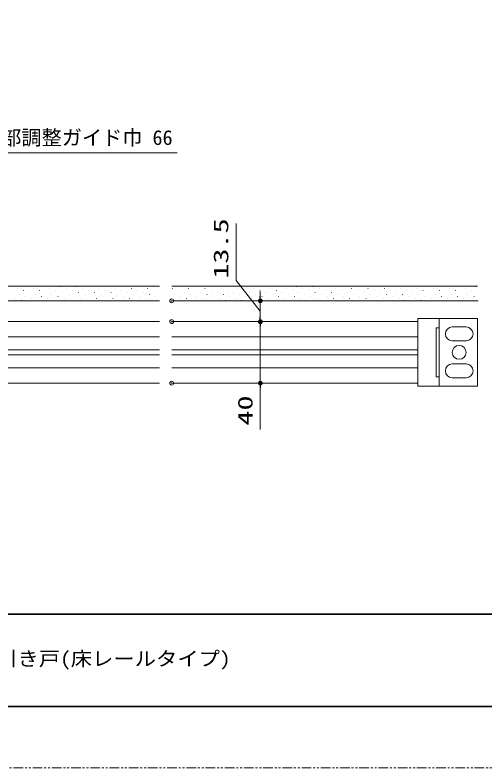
# Model space of a CAD drawing. Units: millimetres, scale not verified. Extents: x -1306 to 1306, y -607 to 607.
# Drawn here: x -543.2 to -237.5, y -594 to -104.4 of the extents above; entities that cross this region are included whole.
import ezdxf
from ezdxf.enums import TextEntityAlignment as Align

# ---------------------------------------------------------------- set-up
doc = ezdxf.new("R2010")
doc.units = ezdxf.units.MM
doc.header["$LTSCALE"] = 5
doc.header["$PDMODE"] = 32
doc.header["$PDSIZE"] = 2.5
doc.linetypes.add('USER1', pattern=[2.5, 1.25, -0.25, 0.25, -0.25, 0.25, -0.25])
for name, color, linetype, lineweight in [('0-1_線(黄)', 2, 'Continuous', 15), ('0-3_陰線', 1, 'USER1', 9), ('1-0_線(水)', 4, 'Continuous', 9), ('1-1_寸法線', 3, 'Continuous', 13), ('1-2_ハッチング', 6, 'Continuous', 9), ('1-4_DEFPOINTS', 7, 'Continuous', 5), ('1-5_0', 3, 'Continuous', 25), ('1-8_図面枠', 7, 'Continuous', 35)]:
    doc.layers.add(name, color=color, linetype=linetype, lineweight=lineweight)
doc.styles.add('ＭＳ ゴシック', font='')
doc.styles.get('ＭＳ ゴシック').set_extended_font_data('MS Gothic')

# ---------------------------------------------------------------- blocks, each defined once
blk = doc.blocks.new('_DOT')
at = {"layer": '1-5_0'}
blk.add_line((-2.5, 0), (-5, 0), dxfattribs=at)
for points in [[(0, 0), (-2.5, 0), (-2.48, 0.313)], [(0, 0), (-2.48, -0.313), (-2.5, 0)], [(0, 0), (-2.48, 0.313), (-2.421, 0.622)], [(0, 0), (-2.421, -0.622), (-2.48, -0.313)], [(0, 0), (-2.421, 0.622), (-2.324, 0.92)], [(0, 0), (-2.324, -0.92), (-2.421, -0.622)], [(0, 0), (-2.324, 0.92), (-2.191, 1.204)], [(0, 0), (-2.191, -1.204), (-2.324, -0.92)], [(0, 0), (-2.191, 1.204), (-2.023, 1.469)], [(0, 0), (-2.023, -1.469), (-2.191, -1.204)], [(0, 0), (-2.023, 1.469), (-1.822, 1.711)], [(0, 0), (-1.822, -1.711), (-2.023, -1.469)], [(0, 0), (-1.822, 1.711), (-1.594, 1.926)], [(0, 0), (-1.594, -1.926), (-1.822, -1.711)], [(0, 0), (-1.594, 1.926), (-1.34, 2.111)], [(0, 0), (-1.34, -2.111), (-1.594, -1.926)], [(0, 0), (-1.34, 2.111), (-1.064, 2.262)], [(0, 0), (-1.064, -2.262), (-1.34, -2.111)], [(0, 0), (-1.064, 2.262), (-0.773, 2.378)], [(0, 0), (-0.773, -2.378), (-1.064, -2.262)], [(0, 0), (-0.773, 2.378), (-0.468, 2.456)], [(0, 0), (-0.468, -2.456), (-0.773, -2.378)], [(0, 0), (-0.468, 2.456), (-0.157, 2.495)], [(0, 0), (-0.157, -2.495), (-0.468, -2.456)], [(0, 0), (-0.157, 2.495), (0.157, 2.495)], [(0, 0), (0.157, -2.495), (-0.157, -2.495)], [(0, 0), (0.157, 2.495), (0.468, 2.456)], [(0, 0), (0.468, 2.456), (0.773, 2.378)], [(0, 0), (0.773, 2.378), (1.064, 2.262)], [(0, 0), (1.064, 2.262), (1.34, 2.111)], [(0, 0), (1.34, 2.111), (1.594, 1.926)], [(0, 0), (1.594, 1.926), (1.822, 1.711)], [(0, 0), (1.822, 1.711), (2.023, 1.469)], [(0, 0), (2.023, 1.469), (2.191, 1.204)], [(0, 0), (2.191, 1.204), (2.324, 0.92)], [(0, 0), (2.324, 0.92), (2.421, 0.622)], [(0, 0), (2.421, 0.622), (2.48, 0.313)], [(0, 0), (2.48, 0.313), (2.5, 0)], [(0, 0), (0.468, -2.456), (0.157, -2.495)], [(0, 0), (0.773, -2.378), (0.468, -2.456)], [(0, 0), (1.064, -2.262), (0.773, -2.378)], [(0, 0), (1.34, -2.111), (1.064, -2.262)], [(0, 0), (1.594, -1.926), (1.34, -2.111)], [(0, 0), (1.822, -1.711), (1.594, -1.926)], [(0, 0), (2.023, -1.469), (1.822, -1.711)], [(0, 0), (2.191, -1.204), (2.023, -1.469)], [(0, 0), (2.324, -0.92), (2.191, -1.204)], [(0, 0), (2.421, -0.622), (2.324, -0.92)], [(0, 0), (2.48, -0.313), (2.421, -0.622)], [(0, 0), (2.5, 0), (2.48, -0.313)]]:
    blk.add_solid(points, dxfattribs=at)

msp = doc.modelspace()

# ---------------------------------------------------------------- linework, layer by layer
at = {"layer": '0-1_線(黄)'}
for p, q in [((-647.758, -280.756), (-449.259, -280.756)), ((-441.259, -280.756), (-242.259, -280.756)), ((-657.258, -290.256), (-449.259, -290.256)), ((-441.259, -290.256), (-242.006, -290.256))]:
    msp.add_line(p, q, dxfattribs=at)
at = {"layer": '0-3_陰線', "color": 4}
msp.add_line((387.036, -594), (-1292.964, -594), dxfattribs=at)
at = {"layer": '1-0_線(水)'}
for p, q in [((-281.258, -301.756), (-281.258, -345.756)), ((-281.258, -301.756), (-242.258, -301.756)), ((-267.258, -301.756), (-267.258, -345.756)), ((-242.258, -301.756), (-242.258, -345.756)), ((-449.259, -303.756), (-600.218, -303.756)), ((-281.258, -303.756), (-441.259, -303.756)), ((-267.258, -307.756), (-269.258, -307.756)), ((-269.258, -307.756), (-269.258, -339.756)), ((-258.758, -307.256), (-249.758, -307.256)), ((-555.214, -313.756), (-449.259, -313.756)), ((-441.259, -313.756), (-281.258, -313.756)), ((-258.758, -316.256), (-249.758, -316.256)), ((-555.214, -322.156), (-449.259, -322.156)), ((-441.259, -322.156), (-281.258, -322.156)), ((-555.214, -325.356), (-449.259, -325.356)), ((-441.259, -325.356), (-281.258, -325.356)), ((-258.758, -331.256), (-249.758, -331.256)), ((-555.214, -333.756), (-449.259, -333.756)), ((-441.259, -333.756), (-281.258, -333.756)), ((-267.258, -339.756), (-269.258, -339.756)), ((-258.758, -340.256), (-249.758, -340.256)), ((-449.259, -343.756), (-751.256, -343.756)), ((-281.258, -343.756), (-441.259, -343.756)), ((-281.258, -345.756), (-242.258, -345.756))]:
    msp.add_line(p, q, dxfattribs=at)
msp.add_circle((-254.258, -323.756), 4.5, dxfattribs=at)
for centre, start, end in [((-258.758, -311.756), 90, 270), ((-249.758, -311.756), 270, 90), ((-258.758, -335.756), 90, 270), ((-249.758, -335.756), 270, 90)]:
    msp.add_arc(centre, 4.5, start, end, dxfattribs=at)
at = {"layer": '1-1_寸法線'}
for p, q in [((-383.623, -287.256), (-383.623, -284.256)), ((-433.259, -290.256), (-379.623, -290.256)), ((-383.623, -303.756), (-383.623, -290.256)), ((-383.623, -303.756), (-383.623, -290.256)), ((-383.623, -300.756), (-383.623, -297.756)), ((-433.259, -303.756), (-379.623, -303.756)), ((-433.259, -303.756), (-379.623, -303.756)), ((-383.623, -303.756), (-383.623, -343.756)), ((-383.623, -306.756), (-383.623, -309.756)), ((-433.259, -343.756), (-379.623, -343.756)), ((-383.623, -346.756), (-383.623, -373.947))]:
    msp.add_line(p, q, dxfattribs=at)
for points in [[(-612.258, -166.256), (-569.312, -193.926), (-437.693, -193.926)], [(-383.623, -297.006), (-399.431, -276.973), (-399.431, -239.926)]]:
    msp.add_lwpolyline(points, dxfattribs=at)
at = {"layer": '1-2_ハッチング'}
for p, q in [((-541.805, -282.177), (-541.755, -282.177)), ((-537.828, -283.503), (-537.778, -283.503)), ((-535.176, -280.851), (-535.126, -280.851)), ((-531.199, -282.177), (-531.149, -282.177)), ((-527.221, -283.503), (-527.171, -283.503)), ((-524.57, -280.851), (-524.52, -280.851)), ((-520.592, -282.177), (-520.542, -282.177)), ((-516.615, -283.503), (-516.565, -283.503)), ((-513.963, -280.851), (-513.913, -280.851)), ((-509.986, -282.177), (-509.936, -282.177)), ((-506.008, -283.503), (-505.958, -283.503)), ((-503.357, -280.851), (-503.307, -280.851)), ((-499.379, -282.177), (-499.329, -282.177)), ((-495.402, -283.503), (-495.352, -283.503)), ((-492.75, -280.851), (-492.7, -280.851)), ((-488.772, -282.177), (-488.722, -282.177)), ((-484.795, -283.503), (-484.745, -283.503)), ((-482.143, -280.851), (-482.093, -280.851)), ((-478.166, -282.177), (-478.116, -282.177)), ((-474.188, -283.503), (-474.138, -283.503)), ((-471.537, -280.851), (-471.487, -280.851)), ((-467.559, -282.177), (-467.509, -282.177)), ((-463.582, -283.503), (-463.532, -283.503)), ((-460.93, -280.851), (-460.88, -280.851)), ((-456.953, -282.177), (-456.903, -282.177)), ((-452.975, -283.503), (-452.925, -283.503)), ((-450.324, -280.851), (-450.274, -280.851)), ((-440.872, -282.177), (-440.822, -282.177)), ((-436.894, -283.503), (-436.844, -283.503)), ((-434.243, -280.851), (-434.193, -280.851)), ((-430.265, -282.177), (-430.215, -282.177)), ((-426.288, -283.503), (-426.238, -283.503)), ((-423.636, -280.851), (-423.586, -280.851)), ((-419.659, -282.177), (-419.609, -282.177)), ((-415.681, -283.503), (-415.631, -283.503)), ((-413.03, -280.851), (-412.98, -280.851)), ((-409.052, -282.177), (-409.002, -282.177)), ((-405.075, -283.503), (-405.025, -283.503)), ((-402.423, -280.851), (-402.373, -280.851)), ((-398.445, -282.177), (-398.395, -282.177)), ((-394.468, -283.503), (-394.418, -283.503)), ((-391.816, -280.851), (-391.766, -280.851)), ((-387.839, -282.177), (-387.789, -282.177)), ((-383.861, -283.503), (-383.811, -283.503)), ((-381.21, -280.851), (-381.16, -280.851)), ((-377.232, -282.177), (-377.182, -282.177)), ((-373.255, -283.503), (-373.205, -283.503)), ((-370.603, -280.851), (-370.553, -280.851)), ((-366.626, -282.177), (-366.576, -282.177)), ((-362.648, -283.503), (-362.598, -283.503)), ((-359.997, -280.851), (-359.947, -280.851)), ((-356.019, -282.177), (-355.969, -282.177)), ((-352.042, -283.503), (-351.992, -283.503)), ((-349.39, -280.851), (-349.34, -280.851)), ((-345.412, -282.177), (-345.362, -282.177)), ((-341.435, -283.503), (-341.385, -283.503)), ((-338.783, -280.851), (-338.733, -280.851)), ((-334.806, -282.177), (-334.756, -282.177)), ((-330.828, -283.503), (-330.778, -283.503)), ((-328.177, -280.851), (-328.127, -280.851)), ((-324.199, -282.177), (-324.149, -282.177)), ((-320.222, -283.503), (-320.172, -283.503)), ((-317.57, -280.851), (-317.52, -280.851)), ((-313.593, -282.177), (-313.543, -282.177)), ((-309.615, -283.503), (-309.565, -283.503)), ((-306.963, -280.851), (-306.913, -280.851)), ((-302.986, -282.177), (-302.936, -282.177)), ((-299.009, -283.503), (-298.959, -283.503)), ((-296.357, -280.851), (-296.307, -280.851)), ((-292.379, -282.177), (-292.329, -282.177)), ((-288.402, -283.503), (-288.352, -283.503)), ((-285.75, -280.851), (-285.7, -280.851)), ((-281.773, -282.177), (-281.723, -282.177)), ((-277.795, -283.503), (-277.745, -283.503)), ((-275.144, -280.851), (-275.094, -280.851)), ((-271.166, -282.177), (-271.116, -282.177)), ((-267.189, -283.503), (-267.139, -283.503)), ((-264.537, -280.851), (-264.487, -280.851)), ((-260.56, -282.177), (-260.51, -282.177)), ((-256.582, -283.503), (-256.532, -283.503)), ((-253.93, -280.851), (-253.88, -280.851)), ((-249.953, -282.177), (-249.903, -282.177)), ((-245.976, -283.503), (-245.926, -283.503)), ((-243.324, -280.851), (-243.274, -280.851)), ((-543.131, -288.806), (-543.081, -288.806)), ((-540.48, -286.154), (-540.43, -286.154)), ((-536.502, -287.48), (-536.452, -287.48)), ((-533.851, -284.828), (-533.801, -284.828)), ((-532.525, -288.806), (-532.475, -288.806)), ((-529.873, -286.154), (-529.823, -286.154)), ((-525.896, -287.48), (-525.846, -287.48)), ((-523.244, -284.828), (-523.194, -284.828)), ((-521.918, -288.806), (-521.868, -288.806)), ((-519.266, -286.154), (-519.216, -286.154)), ((-515.289, -287.48), (-515.239, -287.48)), ((-512.637, -284.828), (-512.587, -284.828)), ((-511.311, -288.806), (-511.261, -288.806)), ((-508.66, -286.154), (-508.61, -286.154)), ((-504.682, -287.48), (-504.632, -287.48)), ((-502.031, -284.828), (-501.981, -284.828)), ((-500.705, -288.806), (-500.655, -288.806)), ((-498.053, -286.154), (-498.003, -286.154)), ((-494.076, -287.48), (-494.026, -287.48)), ((-491.424, -284.828), (-491.374, -284.828)), ((-490.098, -288.806), (-490.048, -288.806)), ((-487.447, -286.154), (-487.397, -286.154)), ((-483.469, -287.48), (-483.419, -287.48)), ((-480.818, -284.828), (-480.768, -284.828)), ((-479.492, -288.806), (-479.442, -288.806)), ((-476.84, -286.154), (-476.79, -286.154)), ((-472.863, -287.48), (-472.813, -287.48)), ((-470.211, -284.828), (-470.161, -284.828)), ((-468.885, -288.806), (-468.835, -288.806)), ((-466.233, -286.154), (-466.183, -286.154)), ((-462.256, -287.48), (-462.206, -287.48)), ((-459.604, -284.828), (-459.554, -284.828)), ((-458.278, -288.806), (-458.228, -288.806)), ((-455.627, -286.154), (-455.577, -286.154)), ((-451.649, -287.48), (-451.599, -287.48)), ((-439.546, -286.154), (-439.496, -286.154)), ((-435.569, -287.48), (-435.519, -287.48)), ((-432.917, -284.828), (-432.867, -284.828)), ((-431.591, -288.806), (-431.541, -288.806)), ((-428.939, -286.154), (-428.889, -286.154)), ((-424.962, -287.48), (-424.912, -287.48)), ((-422.31, -284.828), (-422.26, -284.828)), ((-420.984, -288.806), (-420.934, -288.806)), ((-418.333, -286.154), (-418.283, -286.154)), ((-414.355, -287.48), (-414.305, -287.48)), ((-411.704, -284.828), (-411.654, -284.828)), ((-410.378, -288.806), (-410.328, -288.806)), ((-407.726, -286.154), (-407.676, -286.154)), ((-403.749, -287.48), (-403.699, -287.48)), ((-401.097, -284.828), (-401.047, -284.828)), ((-399.771, -288.806), (-399.721, -288.806)), ((-397.12, -286.154), (-397.07, -286.154)), ((-393.142, -287.48), (-393.092, -287.48)), ((-390.49, -284.828), (-390.44, -284.828)), ((-389.165, -288.806), (-389.115, -288.806)), ((-386.513, -286.154), (-386.463, -286.154)), ((-382.536, -287.48), (-382.486, -287.48)), ((-379.884, -284.828), (-379.834, -284.828)), ((-378.558, -288.806), (-378.508, -288.806)), ((-375.906, -286.154), (-375.856, -286.154)), ((-371.929, -287.48), (-371.879, -287.48)), ((-369.277, -284.828), (-369.227, -284.828)), ((-367.951, -288.806), (-367.901, -288.806)), ((-365.3, -286.154), (-365.25, -286.154)), ((-361.322, -287.48), (-361.272, -287.48)), ((-358.671, -284.828), (-358.621, -284.828)), ((-357.345, -288.806), (-357.295, -288.806)), ((-354.693, -286.154), (-354.643, -286.154)), ((-350.716, -287.48), (-350.666, -287.48)), ((-348.064, -284.828), (-348.014, -284.828)), ((-346.738, -288.806), (-346.688, -288.806)), ((-344.087, -286.154), (-344.037, -286.154)), ((-340.109, -287.48), (-340.059, -287.48)), ((-337.457, -284.828), (-337.407, -284.828)), ((-336.132, -288.806), (-336.082, -288.806)), ((-333.48, -286.154), (-333.43, -286.154)), ((-329.503, -287.48), (-329.453, -287.48)), ((-326.851, -284.828), (-326.801, -284.828)), ((-325.525, -288.806), (-325.475, -288.806)), ((-322.873, -286.154), (-322.823, -286.154)), ((-318.896, -287.48), (-318.846, -287.48)), ((-316.244, -284.828), (-316.194, -284.828)), ((-314.918, -288.806), (-314.868, -288.806)), ((-312.267, -286.154), (-312.217, -286.154)), ((-308.289, -287.48), (-308.239, -287.48)), ((-305.638, -284.828), (-305.588, -284.828)), ((-304.312, -288.806), (-304.262, -288.806)), ((-301.66, -286.154), (-301.61, -286.154)), ((-297.683, -287.48), (-297.633, -287.48)), ((-295.031, -284.828), (-294.981, -284.828)), ((-293.705, -288.806), (-293.655, -288.806)), ((-291.054, -286.154), (-291.004, -286.154)), ((-287.076, -287.48), (-287.026, -287.48)), ((-284.424, -284.828), (-284.374, -284.828)), ((-283.099, -288.806), (-283.049, -288.806)), ((-280.447, -286.154), (-280.397, -286.154)), ((-276.47, -287.48), (-276.42, -287.48)), ((-273.818, -284.828), (-273.768, -284.828)), ((-272.492, -288.806), (-272.442, -288.806)), ((-269.84, -286.154), (-269.79, -286.154)), ((-265.863, -287.48), (-265.813, -287.48)), ((-263.211, -284.828), (-263.161, -284.828)), ((-261.885, -288.806), (-261.835, -288.806)), ((-259.234, -286.154), (-259.184, -286.154)), ((-255.256, -287.48), (-255.206, -287.48)), ((-252.605, -284.828), (-252.555, -284.828)), ((-251.279, -288.806), (-251.229, -288.806)), ((-248.627, -286.154), (-248.577, -286.154)), ((-244.65, -287.48), (-244.6, -287.48)), ((-539.154, -290.132), (-539.104, -290.132)), ((-528.547, -290.132), (-528.497, -290.132)), ((-517.941, -290.132), (-517.891, -290.132)), ((-507.334, -290.132), (-507.284, -290.132)), ((-496.727, -290.132), (-496.677, -290.132)), ((-486.121, -290.132), (-486.071, -290.132)), ((-475.514, -290.132), (-475.464, -290.132)), ((-464.908, -290.132), (-464.858, -290.132)), ((-454.301, -290.132), (-454.251, -290.132)), ((-438.22, -290.132), (-438.17, -290.132)), ((-427.614, -290.132), (-427.564, -290.132)), ((-417.007, -290.132), (-416.957, -290.132)), ((-406.4, -290.132), (-406.35, -290.132)), ((-395.794, -290.132), (-395.744, -290.132)), ((-385.187, -290.132), (-385.137, -290.132)), ((-374.581, -290.132), (-374.531, -290.132)), ((-363.974, -290.132), (-363.924, -290.132)), ((-353.367, -290.132), (-353.317, -290.132)), ((-342.761, -290.132), (-342.711, -290.132)), ((-332.154, -290.132), (-332.104, -290.132)), ((-321.548, -290.132), (-321.498, -290.132)), ((-310.941, -290.132), (-310.891, -290.132)), ((-300.334, -290.132), (-300.284, -290.132)), ((-289.728, -290.132), (-289.678, -290.132)), ((-279.121, -290.132), (-279.071, -290.132)), ((-268.515, -290.132), (-268.465, -290.132)), ((-257.908, -290.132), (-257.858, -290.132)), ((-247.301, -290.132), (-247.251, -290.132))]:
    msp.add_line(p, q, dxfattribs=at)
at = {"layer": '1-4_DEFPOINTS'}
for p in [(-441.259, -290.256), (-441.259, -303.756), (-383.623, -303.756), (-441.259, -343.756), (-383.623, -343.756)]:
    msp.add_point(p, dxfattribs=at)
at = {"layer": '1-8_図面枠'}
msp.add_line((-1252.964, -494), (347.036, -494), dxfattribs=at)
msp.add_lwpolyline([(-1252.964, -554), (347.036, -554), (347.036, 554), (-1252.964, 554)], close=True, dxfattribs=at)

# ---------------------------------------------------------------- block references
at = {"layer": '1-1_寸法線', "xscale": 0.6, "yscale": 0.6}
for p, rotation in [((-383.623, -290.256), 270), ((-383.623, -303.756), 270), ((-383.623, -303.756), 90), ((-383.623, -343.756), 90)]:
    msp.add_blockref('_DOT', p, dxfattribs=dict(at, rotation=rotation))

# ---------------------------------------------------------------- texts
at = {"layer": '1-1_寸法線', "style": 'ＭＳ ゴシック'}
msp.add_text('上部調整ガイド巾 66', height=9.621, dxfattribs=at).set_placement((-565.312, -191.777), align=Align.BOTTOM_LEFT)
at = {"layer": '1-1_寸法線', "style": 'ＭＳ ゴシック', "width": 1.5}
for s, p in [('13.5', (-401.581, -275.831)), ('40', (-385.773, -371.375))]:
    msp.add_text(s, height=9.604, rotation=90, dxfattribs=at).set_placement(p, align=Align.BOTTOM_LEFT)
at = {"layer": '1-8_図面枠', "style": 'ＭＳ ゴシック', "width": 1.1}
msp.add_text('ノッポ H2070・2370 W713・813・913 アウトセット引き戸(床レールタイプ)', height=9.236, dxfattribs=at).set_placement((-873.76, -530.357), align=Align.BOTTOM_LEFT)

doc.saveas('drawing.dxf')
